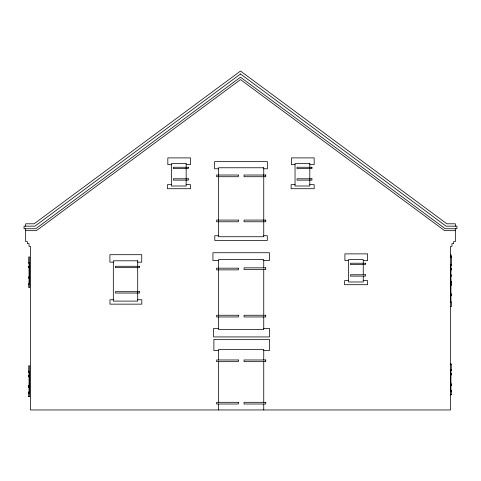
<?xml version="1.0" encoding="UTF-8"?>
<svg xmlns="http://www.w3.org/2000/svg" width="481" height="481" viewBox="0 0 481 481"><rect width="100%" height="100%" fill="white"/><g stroke="black" fill="none" stroke-linecap="round" stroke-linejoin="round"><path stroke-width="0.72" d="M171.398 164.67L167.827 164.67L167.827 157.894L190.518 157.894L190.518 164.67L186.165 164.67M295.033 164.67L291.462 164.67L291.462 157.894L314.159 157.894L314.159 164.67L309.8 164.67M218.512 168.777L214.592 168.777L214.592 161.658L267.43 161.658L267.43 168.777L263.744 168.777M171.398 184.656L167.484 184.656L167.484 188.72L190.518 188.72L190.518 184.656L186.165 184.656M295.033 184.656L291.125 184.656L291.125 188.72L314.159 188.72L314.159 184.656L309.8 184.656M25.655 230.658L36.388 230.658L240.5 79.581L444.612 230.658L455.345 230.658M218.512 235.726L214.809 235.726L214.809 240.47L267.31 240.47L267.31 235.726L263.744 235.726M450.264 255.02L451.28 255.02L451.28 257.167M450.264 256.986L451.617 256.986L451.617 264.442L450.264 264.442M218.512 260.534L212.927 260.534L212.927 252.741L269.492 252.741L269.492 260.534L263.744 260.534M348.491 260.648L344.919 260.648L344.919 253.872L367.616 253.872L367.616 260.648L363.257 260.648M113.318 262.157L109.902 262.157L109.902 254.702L141.745 254.702L141.745 262.157L137.704 262.157M28.704 262.404L29.046 262.404M29.72 263.42L28.704 263.42L28.704 256.986L29.72 256.986L29.72 287.584L28.704 287.584L28.704 283.177L29.72 283.177M450.937 265.746L451.28 265.746L451.28 264.394M29.046 266.36L28.704 266.36L28.704 267.713L29.046 267.713M450.937 268.572L451.617 268.572L451.617 269.931L450.937 269.931M450.937 274.891L451.28 274.891L451.28 276.25L450.937 276.25M29.046 276.858L28.704 276.858L28.704 278.21L29.046 278.21M348.491 280.633L344.582 280.633L344.582 284.698L367.616 284.698L367.616 280.633L363.257 280.633M450.937 281.211L451.28 281.211L451.28 285.618M450.937 282.569L451.28 282.569M28.704 284.536L29.046 284.536M450.937 293.981L451.617 293.981L451.617 295.334L450.937 295.334M113.318 299.747L109.969 299.747L109.969 304.148L141.811 304.148L141.811 299.747L137.704 299.747M450.264 302.032L451.617 302.032L451.617 306.433L450.264 306.433M218.512 328.469L213.588 328.469L213.588 336.934L269.48 336.934L269.48 328.469L263.744 328.469M218.512 350.529L213.889 350.529L213.889 339.352L269.438 339.352L269.438 350.529L263.744 350.529M450.264 363.979L451.28 363.979L451.28 370.671L450.937 370.671M450.264 364.237L451.28 364.237M450.937 369.396L451.28 369.396M450.937 369.655L451.28 369.655M450.264 370.412L451.28 370.412M28.704 371.176L29.046 371.176M28.704 371.476L29.046 371.476M28.704 372.192L29.72 372.192M29.046 372.492L28.704 372.492L28.704 365.758L29.72 365.758L29.72 396.651L28.704 396.651L28.704 391.949L29.72 391.949M450.937 373.346L451.28 373.346L451.28 374.964L450.937 374.964M450.937 373.605L451.28 373.605M450.937 374.705L451.28 374.705M29.046 375.132L28.704 375.132L28.704 376.785L29.046 376.785M28.704 375.427L29.046 375.427M28.704 376.485L29.046 376.485M450.937 383.85L451.28 383.85L451.28 385.461L450.937 385.461M450.937 384.109L451.28 384.109M450.937 385.203L451.28 385.203M29.046 385.63L28.704 385.63L28.704 387.283L29.046 387.283M28.704 385.93L29.046 385.93M28.704 386.983L29.046 386.983M450.264 390.169L451.28 390.169L451.28 394.829L450.264 394.829M451.28 390.428L450.937 390.428L450.937 370.412M450.937 391.522L451.28 391.522M450.937 391.781L451.28 391.781M28.704 392.249L29.046 392.249L29.046 372.192M28.704 393.308L29.046 393.308M28.704 393.602L29.046 393.602M450.264 394.57L451.28 394.57M28.704 396.356L29.72 396.356M455.345 226.166L455.345 223.797L446.873 223.797L240.5 71.038L34.127 223.797L25.655 223.797L25.655 226.166M455.345 228.74L455.345 241.612L453.649 241.612L453.649 243.645L451.954 243.645L451.954 246.356L450.601 246.356L450.601 409.962L30.399 409.962L30.399 246.356L29.046 246.356L29.046 243.645L27.351 243.645L27.351 241.612L25.655 241.612L25.655 228.74M450.937 264.382L450.937 302.032M363.257 274.711L363.257 259.632L348.491 259.632L348.491 281.986L363.257 281.986L363.257 276.19M263.744 267.995L263.744 259.518L218.512 259.518L218.512 315.031M263.744 269.492L263.744 315.031M263.744 316.522L263.744 329.485L218.512 329.485L218.512 316.522M263.744 360.191L263.744 349.513L218.512 349.513L218.512 360.191M263.744 361.676L263.744 402.531M263.744 404.016L263.744 409.962M218.512 361.676L218.512 402.531M218.512 404.016L218.512 409.962M29.046 263.42L29.046 283.177M240.5 73.99L34.909 226.166L24.05 226.166L24.05 228.74L35.756 228.74L240.5 77.188L445.244 228.74L456.95 228.74L456.95 226.166L446.091 226.166L240.5 73.99M186.165 163.654L171.398 163.654L171.398 186.009L186.165 186.009L186.165 163.654M309.8 163.654L295.033 163.654L295.033 186.009L309.8 186.009L309.8 163.654M188.305 167.262L173.4 167.262L173.4 168.621L188.305 168.621L188.305 167.262M311.941 167.262L297.042 167.262L297.042 168.621L311.941 168.621L311.941 167.262M263.744 167.761L218.512 167.761L218.512 236.742L263.744 236.742L263.744 167.761M238.299 175.024L216.624 175.024L216.624 176.719L238.299 176.719L238.299 175.024M265.74 175.024L244.059 175.024L244.059 176.719L265.74 176.719L265.74 175.024M188.305 178.782L173.4 178.782L173.4 180.135L188.305 180.135L188.305 178.782M311.941 178.782L297.042 178.782L297.042 180.135L311.941 180.135L311.941 178.782M238.299 220.076L216.624 220.076L216.624 221.771L238.299 221.771L238.299 220.076M265.74 220.076L244.059 220.076L244.059 221.771L265.74 221.771L265.74 220.076M137.704 260.798L113.318 260.798L113.318 301.1L137.704 301.1L137.704 260.798M365.398 263.245L350.499 263.245L350.499 264.598L365.398 264.598L365.398 263.245M139.46 266.288L115.41 266.288L115.41 267.646L139.46 267.646L139.46 266.288M265.74 267.839L244.059 267.839L244.059 269.528L265.74 269.528L265.74 267.839M238.299 268.176L216.624 268.176L216.624 269.871L238.299 269.871L238.299 268.176M365.398 274.759L350.499 274.759L350.499 276.112L365.398 276.112L365.398 274.759M139.46 291.696L115.41 291.696L115.41 293.049L139.46 293.049L139.46 291.696M238.299 315.259L216.624 315.259L216.624 316.955L238.299 316.955L238.299 315.259M265.74 315.259L244.059 315.259L244.059 316.955L265.74 316.955L265.74 315.259M238.299 359.968L216.624 359.968L216.624 361.664L238.299 361.664L238.299 359.968M265.74 359.968L244.059 359.968L244.059 361.664L265.74 361.664L265.74 359.968M238.299 402.314L216.624 402.314L216.624 404.004L238.299 404.004L238.299 402.314M265.74 402.314L244.059 402.314L244.059 404.004L265.74 404.004L265.74 402.314"/></g></svg>
